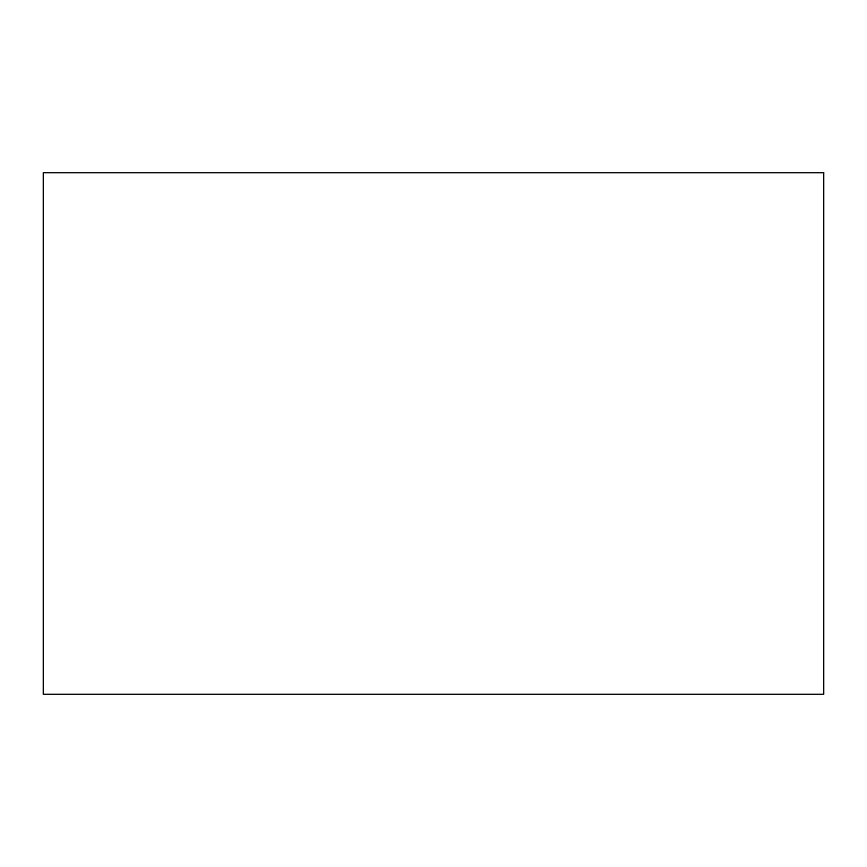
<?xml version="1.0" encoding="UTF-8"?>
<svg xmlns="http://www.w3.org/2000/svg" width="867" height="867" viewBox="0 0 867 867"><rect width="100%" height="100%" fill="white"/><g stroke="black" fill="none" stroke-linecap="round" stroke-linejoin="round"><path stroke-width="1.3" d="M823.65 172.685L43.35 172.685L43.35 694.315L823.65 694.315L823.65 172.685"/></g></svg>
